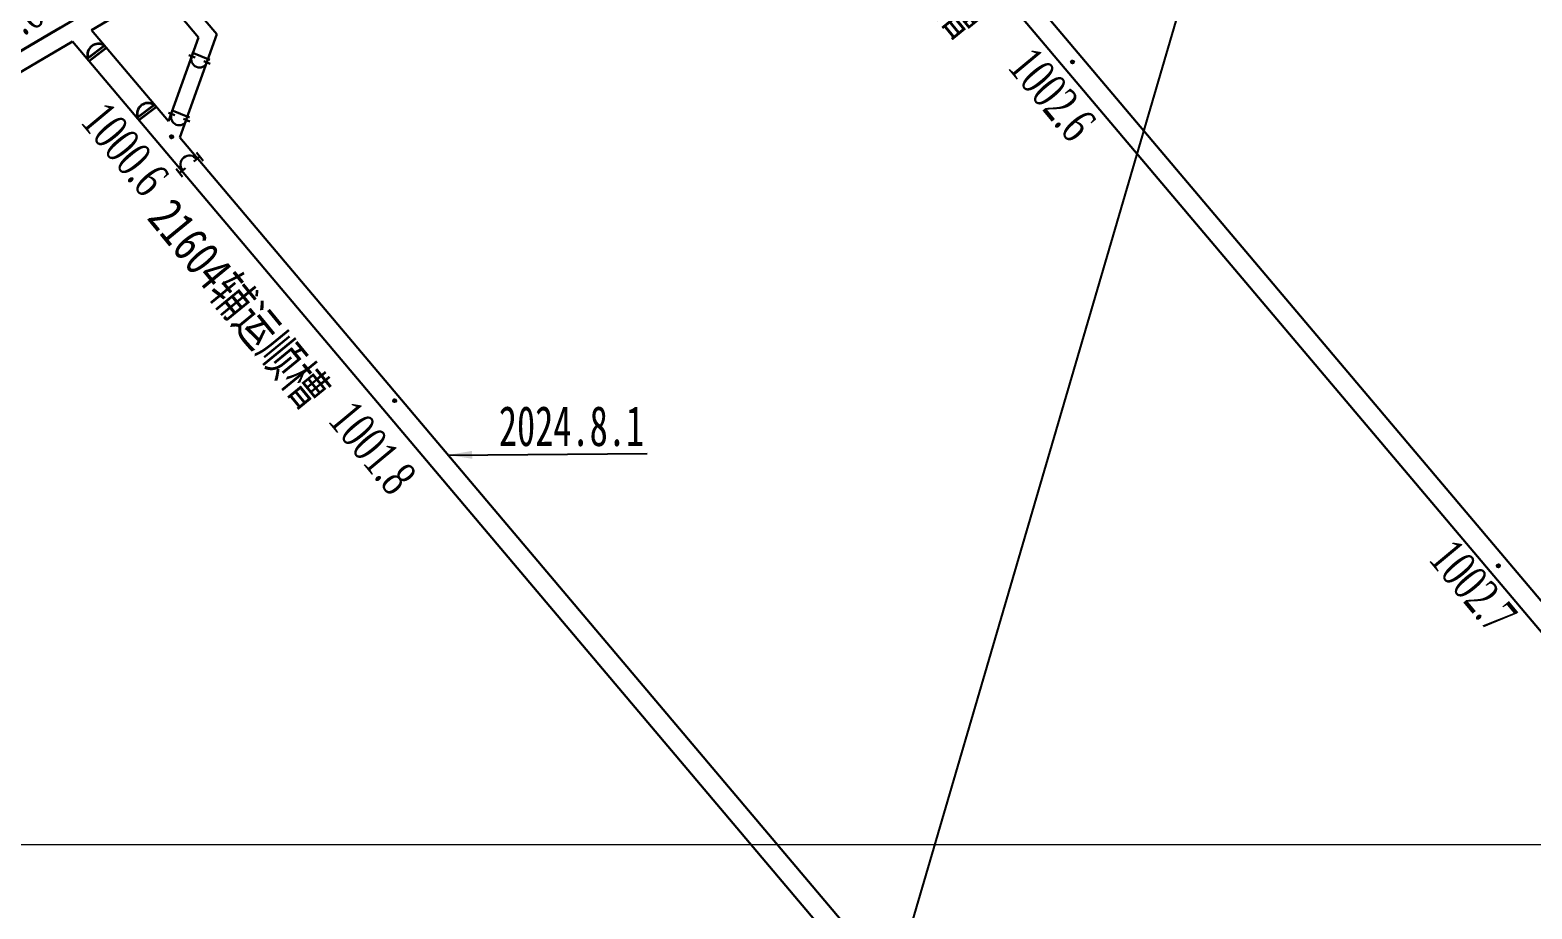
# Model space of a CAD drawing. Header units: millimetres. Extents: x 37412591 to 74834139, y 4258245 to 8527567.
# Drawn here: x 37415039.2 to 37415414.3, y 4259484 to 4259703.5 of the extents above; entities that cross this region are included whole.
import ezdxf

# ---------------------------------------------------------------- set-up
doc = ezdxf.new("R2010")
doc.units = ezdxf.units.MM
for name, color, linetype in [('0测量点名称', 7, 'Continuous'), ('6号煤底板等高线', 7, 'Continuous'), ('JMD', 6, 'Continuous'), ('ZDH', 1, 'Continuous'), ('图例', 7, 'Continuous'), ('钻孔', 7, 'Continuous')]:
    doc.layers.add(name, color=color, linetype=linetype)
doc.layers.add('保安煤柱线', color=1, linetype='线圈线（保安煤柱线） ----0-----0----0-----0----0-----0--', lineweight=30)
doc.styles.get("Standard").update_dxf_attribs({"font": 'simfang.ttf', "width": 0.6667})
doc.styles.add('标准', font='SimSun.ttf', dxfattribs={"width": 0.667})
doc.linetypes.add('442', pattern='A,5,[175,AAA.SHX,S=1,R=90,X=0,Y=0],5', length=10)
doc.linetypes.add('447', pattern='A,8,-1,[148,AAA.SHX,S=1,R=0,X=0,Y=0],-1', length=10)
doc.linetypes.add('FENCELINE1', pattern='A,6.35,-2.54,[133,ltypeshp.shx,S=2.54,R=0,X=-2.54,Y=0],-2.54,25.4', length=36.83)
doc.linetypes.add('线圈线（保安煤柱线） ----0-----0----0-----0----0-----0--', pattern='A,14.5,-2,[133,ltypeshp.shx,S=0.5,R=0,X=0,Y=0],-3,25.4', length=44.9)
doc.dimstyles.new('ISO-25', dxfattribs={"dimtxt": 2.5, "dimasz": 2.5, "dimexe": 1.25, "dimexo": 0.625, "dimtad": 1, "dimtxsty": 'Standard', "dimcen": 2.5, "dimadec": 0, "dimazin": 0, "dimtfac": 1, "dimtmove": 0, "dimatfit": 3, "dimfxl": 1, "dimarcsym": 0})

# ---------------------------------------------------------------- blocks, each defined once
blk = doc.blocks.new('A$C2A686CFF')
at = {"layer": 'JMD', "color": 1, "linetype": 'Continuous', "lineweight": 30}
for p, q in [((12.2, 30.1, 0), (0, 30.1, 0)), ((6.1, 30.1, 0), (6.1, 21.3, 0)), ((6.1, 8.8, 0), (6.1, 0, 0)), ((12.2, 0, 0), (0, 0, 0))]:
    blk.add_line(p, q, dxfattribs=at)
blk.add_arc((6.1, 15, 0), 10.6, 270, 90, dxfattribs=at)

msp = doc.modelspace()

# ---------------------------------------------------------------- hatches: boundary and pattern name
at = {"linetype": '447', "ltscale": 0.5}
h = msp.add_hatch(color=0, dxfattribs=at)
h.dxf.hatch_style = 1
h.paths.add_polyline_path([(37415299.18, 4259695.52, 1), (37415299.98, 4259695.52, 1)])
h = msp.add_hatch(color=0, dxfattribs=at)
h.dxf.hatch_style = 1
h.paths.add_polyline_path([(37415074.19, 4259676.86, 1), (37415074.99, 4259676.86, 1)])
h = msp.add_hatch(color=0, dxfattribs=at)
h.dxf.hatch_style = 1
h.paths.add_polyline_path([(37415129.9, 4259610.92, 1), (37415130.69, 4259610.92, 1)])
h = msp.add_hatch(color=0, dxfattribs=at)
h.dxf.hatch_style = 1
h.paths.add_polyline_path([(37415405.54, 4259569.65, 1), (37415406.34, 4259569.65, 1)])

# ---------------------------------------------------------------- linework, layer by layer
at = {"color": 0, "lineweight": 30, "ltscale": 5}
for p, q in [((37415211.42, 4259796.04, 4910.12), (37415647.29, 4259280.14, 4910.12)), ((37415211.44, 4259796.05, 4910.12), (37415647.3, 4259280.15, 4910.12)), ((37415045.83, 4259749.9, 4910.12), (37415085.88, 4259702.49, 4910.12)), ((37415042.28, 4259747.91, 4910.12), (37415081.34, 4259701.67, 4910.12)), ((37415054.62, 4259703.52, 4910.12), (37415070.77, 4259713.05, 4910.12)), ((37414891.29, 4259607.15, 4910.12), (37415049.82, 4259700.69, 4910.12)), ((37415044.25, 4259702.62, 4910.12), (37415046.87, 4259704.17, 4910.12)), ((37415049.82, 4259700.69), (37415513.73, 4259151.59)), ((37415054.62, 4259703.52), (37415073.86, 4259680.76)), ((37415073.86, 4259680.76), (37415081.34, 4259701.67)), ((37415076.65, 4259676.68), (37415085.88, 4259702.49)), ((37415076.65, 4259676.68), (37415286.82, 4259427.91))]:
    msp.add_line(p, q, dxfattribs=at)
at = {"color": 30, "lineweight": 35, "ltscale": 0.5}
for p, q in [((37415053.54, 4259696.39), (37415057.96, 4259699.73)), ((37415053.98, 4259695.81), (37415058.38, 4259699.17)), ((37415065.93, 4259681.59), (37415070.35, 4259684.93)), ((37415066.37, 4259681), (37415070.78, 4259684.36))]:
    msp.add_line(p, q, dxfattribs=at)
at = {"linetype": 'ByBlock', "lineweight": 20}
msp.add_line((37416981.26, 4259500, 4910.12), (37412646.51, 4259500, 4910.12), dxfattribs=at)
at = {"color": 0, "lineweight": 30, "ltscale": 5, "elevation": 4910.12}
msp.add_lwpolyline([(37415238.2, 4259772.12), (37415533.89, 4259422.13)], dxfattribs=at)
at = {"color": 0, "lineweight": 30, "ltscale": 5}
msp.add_lwpolyline([(37414888.35, 4259610.64), (37415044.25, 4259702.62)], dxfattribs=at)
at = {"color": 0, "linetype": '447', "ltscale": 0.5}
for centre in [(37415299.58, 4259695.52, 4910.12), (37415074.59, 4259676.86), (37415130.3, 4259610.92), (37415405.94, 4259569.65, 4910.12)]:
    msp.add_circle(centre, 0.398, dxfattribs=at)
at = {"color": 30, "lineweight": 35, "ltscale": 0.5}
for centre in [(37415056.25, 4259697.41), (37415068.64, 4259682.6)]:
    msp.add_arc(centre, 2.66, 55.0944, 199.0631, dxfattribs=at)
at = {"color": 2, "linetype": 'ByBlock', "lineweight": -3, "ltscale": 0.005}
for p in [(37415299.58, 4259695.52, 4910.12), (37415074.59, 4259676.86), (37415074.59, 4259676.86), (37415130.3, 4259610.92), (37415405.94, 4259569.65, 4910.12)]:
    msp.add_point(p, dxfattribs=at)
at = {"color": 0, "ltscale": 5}
for p in [(37415299.58, 4259695.52, 4910.12), (37415299.58, 4259695.52, 4907.12), (37415074.59, 4259676.86), (37415074.59, 4259676.86, -3), (37415130.3, 4259610.92), (37415130.3, 4259610.92, -3), (37415405.94, 4259569.65, 4910.12), (37415405.94, 4259569.65, 4907.12)]:
    msp.add_point(p, dxfattribs=at)
at = {"color": 1}
for p in [(37415299.58, 4259695.52, 4910.12), (37415074.59, 4259676.86), (37415130.3, 4259610.92), (37415405.94, 4259569.65, 4910.12)]:
    msp.add_point(p, dxfattribs=at)
at = {"color": 30, "linetype": 'ByBlock', "lineweight": -3, "ltscale": 0.005}
msp.add_point((37415130.3, 4259610.92), dxfattribs=at)
at = {"layer": '6号煤底板等高线', "elevation": 2453.77}
msp.add_lwpolyline([(37414906.94, 4258589.06), (37415195.24, 4259276.54), (37415239.47, 4259412.02), (37415372.18, 4259865.44), (37415406.75, 4260130.31), (37415407.11, 4260134.8), (37415408.1, 4260146.78), (37415409.28, 4260160.49), (37415410.49, 4260174.02), (37415411.77, 4260187.71), (37415413.43, 4260204.82), (37415415.29, 4260223.51), (37415417.23, 4260242.3), (37415419.55, 4260264.39), (37415422.19, 4260288.8), (37415429.41, 4260439.76), (37415433.72, 4260571.25)], dxfattribs=at)
at = {"layer": 'ZDH', "color": 0, "lineweight": -3}
for p in [(37415299.45, 4259695.82, 4919.12), (37415074.45, 4259677.16, 8.99), (37415130.16, 4259611.22, 8.99), (37415405.8, 4259569.95, 4919.12)]:
    msp.add_point(p, dxfattribs=at)
at = {"layer": '保安煤柱线', "color": 1, "linetype": 'FENCELINE1', "lineweight": 30, "ltscale": 2, "flags": 128}
msp.add_lwpolyline([(37414324.8, 4259278.12), (37416041.37, 4260290.96)], dxfattribs=at)
at = {"layer": '图例', "color": 30, "linetype": 'Continuous', "lineweight": 30}
for p, q in [((37415080.45, 4259696.63, 0), (37415078.89, 4259697.26, 0)), ((37415079.66, 4259697.9), (37415084.15, 4259696.08)), ((37415084.24, 4259695.1, 0), (37415082.67, 4259695.73, 0)), ((37415075.39, 4259682.22, 0), (37415073.82, 4259682.85, 0)), ((37415074.6, 4259683.49), (37415079.09, 4259681.67)), ((37415079.18, 4259680.68, 0), (37415077.61, 4259681.32, 0))]:
    msp.add_line(p, q, dxfattribs=at)
for centre in [(37415081.56, 4259696.18, 0), (37415076.5, 4259681.77, 0)]:
    msp.add_arc(centre, 2.04, 157.9656, 337.9656, dxfattribs=at)

# ---------------------------------------------------------------- block references
at = {"color": 0, "ltscale": 0.8, "xscale": 0.2159999958448435, "yscale": 0.2159999962896109, "zscale": 0.2159999958448435, "rotation": 128.4640150959241}
msp.add_blockref('A$C2A686CFF', (37415082.45, 4259670.86, 0), dxfattribs=at)

# ---------------------------------------------------------------- texts
at = {"color": 7, "linetype": '442', "lineweight": 0, "ltscale": 0.005, "style": '标准', "width": 0.78}
for s, p in [('21602辅运顺槽', (37415231.62, 4259748.85, 4910.12)), ('21604辅运顺槽', (37415068.23, 4259656.5, 7366.47))]:
    msp.add_text(s, height=9, rotation=309.3629, dxfattribs=at).set_placement(p)
at = {"layer": '0测量点名称', "color": 30, "lineweight": 30, "ltscale": 5, "char_height": 9, "width": 23.085, "attachment_point": 7}
for s, insert, rotation in [('{\\fTimes New Roman|b0|i0|c0|p18;\\C256;999.6}', (37415026.04, 4259694.75, -4910.11), 31.3959), ('{\\fTimes New Roman|b0|i0|c0|p18;\\C256;1002.6}', (37415282.98, 4259694.05, 5002.91), 309.7605), ('{\\fTimes New Roman|b0|i0|c0|p18;\\C256;1000.6}', (37415051.45, 4259680.39, 92.79), 309.7605), ('{\\fTimes New Roman|b0|i0|c0|p18;\\C0;1001.8}', (37415113.23, 4259605.77), 309.7605), ('{\\fTimes New Roman|b0|i0|c0|p18;\\C256;1002.7}', (37415388.08, 4259571.14, 5002.91), 309.7605)]:
    msp.add_mtext(s, dxfattribs=dict(at, insert=insert, rotation=rotation))
at = {"layer": '钻孔', "color": 0, "insert": (37415192.61, 4259609.61, 6566.89), "char_height": 10, "width": 80.8922, "attachment_point": 3}
msp.add_mtext('2024.8.1', dxfattribs=at)

# ---------------------------------------------------------------- leaders
at = {"layer": '6号煤底板等高线'}
msp.add_leader([(37415143.66, 4259597.36), (37415193.36, 4259597.72)], dimstyle='ISO-25', override={"dimasz": 6, "dimgap": 0.625, "dimtad": 0, "dimzin": 0}, dxfattribs=at)

doc.saveas('drawing.dxf')
